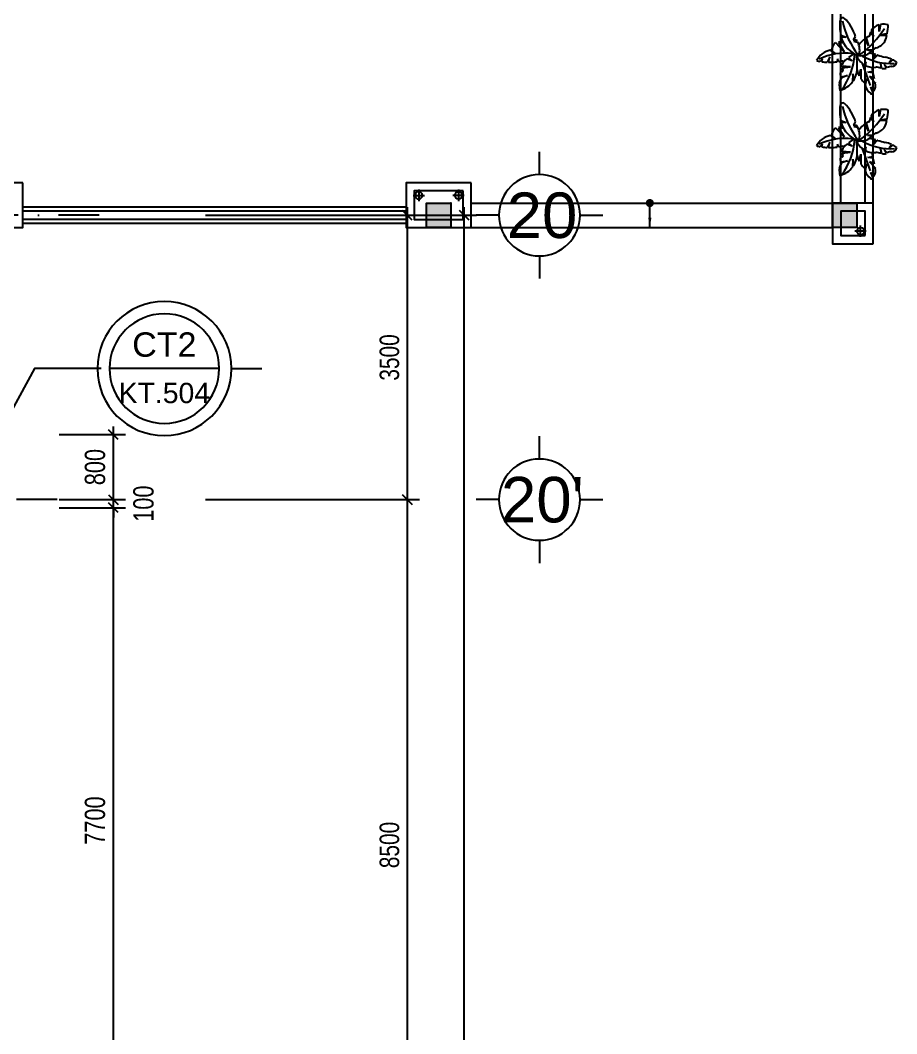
# Model space of a CAD drawing. Header units: millimetres. Extents: x -9574 to 115615, y -25569 to 161230.
# Drawn here: x 66909 to 77700, y 13427 to 25900 of the extents above; entities that cross this region are included whole.
import ezdxf
from ezdxf.enums import TextEntityAlignment as Align

# ---------------------------------------------------------------- set-up
doc = ezdxf.new("R2010")
doc.units = ezdxf.units.MM
doc.linetypes.add('luoi  H3$0$DASHDOT2', pattern=[0.5, 0.25, -0.125, 0, -0.125])
for name, color, linetype in [('cot TT T1$0$COT1', 7, 'Continuous'), ('dimTT T1$0$KICHTHUOC', 2, 'Continuous'), ('KHOANH CT TM-T2-VS1 2$0$GHICHU7', 7, 'Continuous'), ('luoi  H3$0$DIM100', 9, 'Continuous'), ('luoi  H3$0$GHICHU', 40, 'Continuous'), ('luoi  H3$0$KH TRUC100', 7, 'Continuous'), ('luoi  H3$0$truc 3', 8, 'Continuous'), ('TT T1$0$03', 4, 'Continuous'), ('TT T1$0$HATCH', 8, 'Continuous'), ('TT T1$0$HATCH5', 5, 'Continuous'), ('TT T1$0$NETCAT8', 8, 'Continuous'), ('TT T1$0$TUONG6', 6, 'Continuous')]:
    doc.layers.add(name, color=color, linetype=linetype)
doc.styles.add('dimTT T1$0$Standard', font='txt')
doc.styles.add('dimTT T1$1$VSIMPLEX.SHX', font='VSIMPLEX.SHX', dxfattribs={"width": 0.8})
doc.styles.add('KHOANH CT TM-T2-VS1 2$0$VNI-HELVE', font='vhelven_0.ttf')
doc.styles.add('luoi  H3$0$VHELVEN', font='vhelven_0.ttf')
doc.styles.add('luoi  H3$0$VSIMPLEX.SHX', font='VSIMPLEX.SHX', dxfattribs={"width": 0.8})
doc.styles.add('TT T1$0$VSIMPLEX.SHX', font='VSIMPLEX.SHX', dxfattribs={"width": 0.8})
doc.dimstyles.new('dimTT T1$0$Standard', dxfattribs={"dimtxt": 0.18, "dimasz": 0.18, "dimexe": 0.18, "dimexo": 0.0625, "dimgap": 0.09, "dimtad": 0, "dimtih": 1, "dimtoh": 1, "dimdec": 4, "dimzin": 0, "dimdsep": 46, "dimtxsty": 'dimTT T1$0$Standard', "dimcen": 0.09, "dimadec": 0, "dimazin": 0, "dimtfac": 1, "dimtdec": 4, "dimtofl": 0, "dimtmove": 0, "dimatfit": 3, "dimfxl": 0, "dimtolj": 1, "dimtzin": 0, "dimarcsym": 0})
doc.dimstyles.new('luoi  H3$0$100', dxfattribs={"dimscale": 0, "dimtxt": 240, "dimasz": 120, "dimexe": 150, "dimexo": 300, "dimgap": 100, "dimtad": 1, "dimdec": 0, "dimzin": 0, "dimdsep": 46, "dimtxsty": 'luoi  H3$0$VSIMPLEX.SHX', "dimblk1": 'luoi  H3$0$_OBLIQUE', "dimblk2": 'luoi  H3$0$_OBLIQUE', "dimsah": 1, "dimcen": 0, "dimdle": 100, "dimclrd": 2, "dimclre": 2, "dimclrt": 4, "dimadec": 0, "dimazin": 0, "dimtfac": 1, "dimtdec": 0, "dimtix": 1, "dimtmove": 2, "dimatfit": 3, "dimfxl": 0, "dimtolj": 1, "dimtzin": 0, "dimlwd": -1, "dimlwe": -1, "dimarcsym": 0})
doc.dimstyles.new('TT T1$0$100', dxfattribs={"dimscale": 0, "dimtxt": 600, "dimasz": 120, "dimexe": 150, "dimexo": 300, "dimgap": 100, "dimtad": 1, "dimdec": 0, "dimzin": 0, "dimdsep": 46, "dimtxsty": 'TT T1$0$VSIMPLEX.SHX', "dimblk1": 'TT T1$0$_OBLIQUE', "dimblk2": 'TT T1$0$_OBLIQUE', "dimsah": 1, "dimcen": 0, "dimdle": 100, "dimclrd": 2, "dimclre": 2, "dimclrt": 4, "dimadec": 0, "dimazin": 0, "dimtfac": 1, "dimtdec": 0, "dimtix": 1, "dimtmove": 2, "dimatfit": 3, "dimfxl": 0, "dimtolj": 1, "dimtzin": 0, "dimlwd": -1, "dimlwe": -1, "dimarcsym": 0})

# ---------------------------------------------------------------- blocks, each defined once
blk = doc.blocks.new('luoi  H3$0$_OBLIQUE')
at = {"color": 0, "linetype": 'ByBlock'}
blk.add_line((-0.5, -0.5), (0.5, 0.5), dxfattribs=at)
blk = doc.blocks.new('*D115')
at = {"layer": 'DEFPOINTS', "color": 0, "ltscale": 2}
for p in [(68890, 20000), (71675, 20000), (68890, 11500)]:
    blk.add_point(p, dxfattribs=at)
at = {"layer": 'luoi  H3$0$DIM100', "color": 2, "ltscale": 2}
for p, q in [((71675, 11400), (71675, 20100)), ((69190, 20000), (71825, 20000)), ((69190, 11500), (71825, 11500))]:
    blk.add_line(p, q, dxfattribs=at)
at = {"layer": 'luoi  H3$0$DIM100', "color": 2, "ltscale": 2, "xscale": 120, "yscale": 120, "zscale": 120}
for p, rotation in [((71675, 20000), 90), ((71675, 11500), 270)]:
    blk.add_blockref('luoi  H3$0$_OBLIQUE', p, dxfattribs=dict(at, rotation=rotation))
at = {"layer": 'luoi  H3$0$DIM100', "color": 4, "ltscale": 2, "insert": (71455, 15750), "char_height": 240, "attachment_point": 5, "rotation": 90, "style": 'luoi  H3$0$VSIMPLEX.SHX'}
blk.add_mtext('\\A1;8500', dxfattribs=at)
blk = doc.blocks.new('*D116')
at = {"layer": 'DEFPOINTS', "color": 0, "ltscale": 2}
for p in [(68890, 23500), (71675, 23500), (68890, 20000)]:
    blk.add_point(p, dxfattribs=at)
at = {"layer": 'luoi  H3$0$DIM100', "color": 2, "ltscale": 2}
for p, q in [((71675, 19900), (71675, 23600)), ((69190, 23500), (71825, 23500)), ((69190, 20000), (71825, 20000))]:
    blk.add_line(p, q, dxfattribs=at)
at = {"layer": 'luoi  H3$0$DIM100', "color": 2, "ltscale": 2, "xscale": 120, "yscale": 120, "zscale": 120}
for p, rotation in [((71675, 23500), 90), ((71675, 20000), 270)]:
    blk.add_blockref('luoi  H3$0$_OBLIQUE', p, dxfattribs=dict(at, rotation=rotation))
at = {"layer": 'luoi  H3$0$DIM100', "color": 4, "ltscale": 2, "insert": (71455, 21750), "char_height": 240, "attachment_point": 5, "rotation": 90, "style": 'luoi  H3$0$VSIMPLEX.SHX'}
blk.add_mtext('\\A1;3500', dxfattribs=at)
blk = doc.blocks.new('*D117')
at = {"layer": 'DEFPOINTS', "color": 0, "ltscale": 2}
for p in [(68890, 23500), (72375, 23500), (68890, 0)]:
    blk.add_point(p, dxfattribs=at)
at = {"layer": 'luoi  H3$0$DIM100', "color": 2, "ltscale": 2}
for p, q in [((72375, -100), (72375, 23600)), ((69190, 23500), (72525, 23500)), ((69190, 0), (72525, 0))]:
    blk.add_line(p, q, dxfattribs=at)
at = {"layer": 'luoi  H3$0$DIM100', "color": 2, "ltscale": 2, "xscale": 120, "yscale": 120, "zscale": 120}
for p, rotation in [((72375, 23500), 90), ((72375, 0), 270)]:
    blk.add_blockref('luoi  H3$0$_OBLIQUE', p, dxfattribs=dict(at, rotation=rotation))
at = {"layer": 'luoi  H3$0$DIM100', "color": 4, "ltscale": 2, "insert": (72155, 11750), "char_height": 240, "attachment_point": 5, "rotation": 90, "style": 'luoi  H3$0$VSIMPLEX.SHX'}
blk.add_mtext('\\A1;23500', dxfattribs=at)
blk = doc.blocks.new('luoi  H3$0$TRUCCOT')
for p, q in [((0, -140), (0, 0)), ((-250, -390), (-390, -390)), ((250, -390), (390, -390)), ((0, -640), (0, -780))]:
    blk.add_line(p, q)
blk.add_circle((0, -390), 250)
at = {"layer": 'luoi  H3$0$GHICHU', "style": 'luoi  H3$0$VHELVEN'}
blk.add_attdef('TRUC', text='', height=280, dxfattribs=at).set_placement((0, -390), align=Align.MIDDLE_CENTER)
blk = doc.blocks.new('TT T1$0$ONG 90')
at = {"layer": 'TT T1$0$03', "ltscale": 2}
blk.add_circle((216316, 240869), 45, dxfattribs=at)
at = {"layer": 'TT T1$0$HATCH', "ltscale": 2}
for points in [[(216386, 240869), (216246, 240869)], [(216316, 240939), (216316, 240799)]]:
    blk.add_lwpolyline(points, dxfattribs=at)
blk = doc.blocks.new('TT T1$0$_OBLIQUE')
at = {"color": 0, "linetype": 'ByBlock'}
blk.add_line((-0.5, -0.5), (0.5, 0.5), dxfattribs=at)
blk = doc.blocks.new('TT T1$0$tree13')
for p, q in [((35, 1419), (-28, 1462)), ((-17, 1484), (35, 1419)), ((-708, 1250), (-571, 1222)), ((-571, 1222), (-701, 1221)), ((-529, 1383), (-499, 1243)), ((-499, 1243), (-500, 1373)), ((151, 1276), (52, 1249)), ((52, 1249), (146, 1257)), ((135, 1379), (70, 1319)), ((70, 1319), (148, 1359)), ((-587, 1064), (-470, 1109)), ((-470, 1109), (-557, 1046)), ((-443, 965), (-287, 1009)), ((-287, 1009), (-434, 948)), ((-210, 993), (-208, 1108)), ((-210, 993), (-187, 1086)), ((-21, 1103), (-119, 1155)), ((-109, 1186), (-21, 1103)), ((226, 996), (207, 1094)), ((237, 1100), (226, 996)), ((313, 1034), (425, 1139)), ((351, 1122), (313, 1034)), ((597, 1119), (518, 1051)), ((518, 1051), (626, 1099)), ((-382, 725), (-363, 800)), ((21, 961), (84, 933)), ((99, 961), (21, 961)), ((164, 860), (354, 862)), ((299, 829), (164, 860)), ((351, 975), (478, 946)), ((435, 942), (351, 975)), ((-409, 717), (-471, 758)), ((-409, 778), (-387, 787)), ((-408, 712), (-409, 778)), ((-387, 787), (-382, 725)), ((-61, 621), (4, 690)), ((4, 690), (-36, 591)), ((122, 659), (109, 493)), ((141, 497), (122, 659)), ((389, 720), (257, 704)), ((257, 704), (417, 698)), ((289, 603), (334, 486)), ((314, 480), (289, 603)), ((-496, 470), (-460, 576)), ((-460, 576), (-452, 477)), ((-359, 423), (-174, 534)), ((-174, 534), (-349, 371)), ((19, 431), (-35, 405)), ((-35, 405), (23, 398)), ((-207, 291), (-149, 357)), ((-149, 357), (-202, 266)), ((-73, 259), (31, 204)), ((32, 233), (-73, 259)), ((-31, 113), (20, 65)), ((23, 96), (-31, 113))]:
    blk.add_line(p, q)
for centre, radius, start, end in [((-426, 1302), 288, 161.2206, 190.4639), ((-688, 570), 825, 78.825, 90.6697), ((-1075, 1448), 1130, 330.6725, 3.641), ((576, 1196), 659, 156.2013, 167.6168), ((576, 1196), 659, 146.019, 154.0763), ((6, 1456), 111, 7.5431, 78.0474), ((275, 1456), 160, 174.7063, 208.789), ((-426, 1302), 288, 196.4071, 234.1871), ((-1663, -299), 1923, 36.7035, 57.4695), ((-688, 570), 825, 67.6949, 76.7945), ((-543, 1079), 304, 15.845, 56.6107), ((1500, 696), 1682, 162.73, 163.0792), ((-1747, 1706), 1718, 342.73, 347.6168), ((835, 1080), 712, 165.6239, 173.8497), ((33, 1310), 123, 344.0084, 22.936), ((835, 1080), 712, 164.0084, 164.1101), ((-525, 1162), 116, 233.2325, 237.5887), ((-525, 1162), 116, 255.929, 267.091), ((-519, 992), 55.6, 24.2055, 101.4054), ((-75, 1191), 432, 204.2055, 211.5513), ((-162, 1187), 91.7, 195.845, 230.5606), ((-436, 855), 339, 47.9514, 50.5606), ((-436, 855), 339, 354.6008, 42.9255), ((1500, 696), 1682, 164.075, 168.4284), ((2057, -3980), 5268, 107.3413, 112.3058), ((-216, 1107), 347, 335.1428, 8.1671), ((-414, 4662), 3622, 278.6352, 279.8665), ((-414, 4662), 3622, 280.3581, 282.1977), ((-414, 4662), 3622, 283.398, 283.5483), ((487, 925), 223, 60.4468, 103.5483), ((404, 1231), 294, 284.4707, 323.1477), ((614, 1074), 32.6, 323.1477, 55.438), ((-1099, 2078), 1607, 281.5143, 307.8151), ((-610, 994), 540, 287.0409, 341.5638), ((-75, 1191), 432, 213.4357, 237.8387), ((-204, 502), 338, 71.7274, 118.1939), ((-216, 1107), 347, 286.6838, 329.891), ((280, -4556), 5352, 91.6804, 93.9771), ((136, 335), 459, 57.0713, 91.6804), ((126, 1177), 389, 277.7731, 296.4251), ((126, 1177), 389, 305.9962, 321.846), ((-213, -69), 867, 107.2231, 135.0207), ((1035, 558), 1182, 173.2497, 205.5927), ((712, 1234), 986, 210.5659, 218.4214), ((-223, -578), 1327, 53.4555, 85.594), ((136, 335), 459, 17.5149, 52.2403), ((-791, 509), 48.9, 135.0207, 258.407), ((-666, 1148), 699, 259.5557, 284.077), ((-125, 435), 234, 157.0771, 182.7473), ((712, 1234), 986, 220.6948, 225.7556), ((109, 502), 101, 159.0815, 190.5201), ((-1279, 245), 1311, 8.17, 10.5201), ((-1279, 245), 1311, 1.7556, 6.7346), ((109, 615), 122, 225.7556, 269.9757), ((109, 615), 122, 285.2069, 289.7369), ((448, -329), 882, 107.1013, 109.7369), ((194, 496), 18.4, 357.8128, 107.1013), ((245, 494), 32.2, 177.8128, 248.0461), ((261, 533), 74.9, 248.0461, 310.8614), ((336, 446), 40.5, 122.9882, 130.8614), ((336, 446), 40.5, 45.3238, 92.9093), ((445, 556), 114, 225.3238, 268.3174), ((464, 1204), 762, 268.3174, 278.1257), ((570, 461), 12.2, 278.1257, 73.0687), ((-125, 435), 234, 195.99, 196.0589), ((-294, 386), 57.9, 196.0589, 237.7317), ((-147, 618), 332, 237.7317, 259.8031), ((175, 342), 385, 191.4146, 242.8877), ((-972, 251), 1004, 351.2018, 357.3602), ((-972, 251), 1004, 358.99, 1.9297), ((-972, 251), 1004, 345.5239, 349.5865)]:
    blk.add_arc(centre, radius, start, end)
blk = doc.blocks.new('cot TT T1')
at = {"layer": 'cot TT T1$0$COT1'}
for points in [[(72210, 23350), (71910, 23350), (71910, 23650), (72210, 23650)], [(77210, 23650), (77210, 23350), (76910, 23350), (76910, 23650)]]:
    blk.add_hatch(color=256, dxfattribs=at).paths.add_polyline_path(points)
for points in [[(72210, 23350), (71910, 23350), (71910, 23650), (72210, 23650)], [(72210, 23350), (71910, 23350), (71910, 23650), (72210, 23650)], [(77210, 23650), (77210, 23350), (76910, 23350), (76910, 23650)], [(77210, 23650), (77210, 23350), (76910, 23350), (76910, 23650)]]:
    blk.add_lwpolyline(points, close=True, dxfattribs=at)
for p in [(72210, 23650), (76910, 23650)]:
    blk.add_point(p, dxfattribs=at)
blk = doc.blocks.new('KHOANH CT TM-T2-VS1 2$0$Chitiet')
for p, q in [((-550, 0), (-800, 0)), ((-450, 0), (450, 0)), ((550, 0), (800, 0))]:
    blk.add_line(p, q)
for radius in [550, 450]:
    blk.add_circle((0, 0), radius)
at = {"style": 'KHOANH CT TM-T2-VS1 2$0$VNI-HELVE'}
for tag, p in [('CT1', (0, 197.2)), ('KT01', (0, -200))]:
    blk.add_attdef(tag, text='', height=200, dxfattribs=at).set_placement(p, align=Align.MIDDLE)
blk = doc.blocks.new('KHOANH CT TM-T2-VS1 2')
at = {"layer": 'KHOANH CT TM-T2-VS1 2$0$GHICHU7'}
blk.add_lwpolyline([(67905, 21613), (67084, 21613), (66489, 20527)], dxfattribs=at)
ref = blk.add_blockref('KHOANH CT TM-T2-VS1 2$0$Chitiet', (68683, 21613), dxfattribs=dict(at, xscale=-1.5, yscale=1.5, zscale=1.5))
ref.add_attrib('KT01', 'KT.504', dxfattribs={"layer": '0', "height": 250, "style": 'KHOANH CT TM-T2-VS1 2$0$VNI-HELVE'}).set_placement((68683, 21313), align=Align.MIDDLE)
ref.add_attrib('CT1', 'CT2', dxfattribs={"layer": '0', "height": 300, "style": 'KHOANH CT TM-T2-VS1 2$0$VNI-HELVE'}).set_placement((68683, 21909), align=Align.MIDDLE)
blk = doc.blocks.new('dimTT T1$1$_OBLIQUE')
at = {"color": 0, "linetype": 'ByBlock'}
blk.add_line((-0.5, -0.5), (0.5, 0.5), dxfattribs=at)
blk = doc.blocks.new('*D2339')
at = {"layer": 'DEFPOINTS', "color": 0}
for p in [(67088, 19901), (68055, 19901), (67088, 12201)]:
    blk.add_point(p, dxfattribs=at)
at = {"layer": 'dimTT T1$0$KICHTHUOC', "color": 2}
for p, q in [((68055, 12101), (68055, 20001)), ((67388, 19901), (68205, 19901)), ((67388, 12201), (68205, 12201))]:
    blk.add_line(p, q, dxfattribs=at)
at = {"layer": 'dimTT T1$0$KICHTHUOC', "color": 2, "xscale": 120, "yscale": 120, "zscale": 120}
for p, rotation in [((68055, 19901), 90), ((68055, 12201), 270)]:
    blk.add_blockref('dimTT T1$1$_OBLIQUE', p, dxfattribs=dict(at, rotation=rotation))
at = {"layer": 'dimTT T1$0$KICHTHUOC', "color": 4, "insert": (67830, 16051), "char_height": 250, "attachment_point": 5, "rotation": 90, "style": 'dimTT T1$1$VSIMPLEX.SHX'}
blk.add_mtext('\\A1;7700', dxfattribs=at)
blk = doc.blocks.new('*D2340')
at = {"layer": 'DEFPOINTS', "color": 0}
for p in [(67088, 20001), (68055, 20001), (67088, 19901)]:
    blk.add_point(p, dxfattribs=at)
at = {"layer": 'dimTT T1$0$KICHTHUOC', "color": 2}
for p, q in [((68055, 20001), (68055, 20121)), ((67388, 20001), (68205, 20001)), ((68055, 19901), (68055, 20001)), ((67388, 19901), (68205, 19901)), ((68055, 19901), (68055, 19781))]:
    blk.add_line(p, q, dxfattribs=at)
at = {"layer": 'dimTT T1$0$KICHTHUOC', "color": 2, "xscale": 120, "yscale": 120, "zscale": 120}
for p, rotation in [((68055, 20001), 270), ((68055, 19901), 90)]:
    blk.add_blockref('dimTT T1$1$_OBLIQUE', p, dxfattribs=dict(at, rotation=rotation))
at = {"layer": 'dimTT T1$0$KICHTHUOC', "color": 4, "insert": (68427, 19951), "char_height": 250, "attachment_point": 5, "rotation": 90, "style": 'dimTT T1$1$VSIMPLEX.SHX'}
blk.add_mtext('\\A1;100', dxfattribs=at)
blk = doc.blocks.new('*D2341')
at = {"layer": 'DEFPOINTS', "color": 0}
for p in [(67088, 20801), (68055, 20801), (67088, 20001)]:
    blk.add_point(p, dxfattribs=at)
at = {"layer": 'dimTT T1$0$KICHTHUOC', "color": 2}
for p, q in [((68055, 19901), (68055, 20901)), ((67388, 20801), (68205, 20801)), ((67388, 20001), (68205, 20001))]:
    blk.add_line(p, q, dxfattribs=at)
at = {"layer": 'dimTT T1$0$KICHTHUOC', "color": 2, "xscale": 120, "yscale": 120, "zscale": 120}
for p, rotation in [((68055, 20801), 90), ((68055, 20001), 270)]:
    blk.add_blockref('dimTT T1$1$_OBLIQUE', p, dxfattribs=dict(at, rotation=rotation))
at = {"layer": 'dimTT T1$0$KICHTHUOC', "color": 4, "insert": (67830, 20401), "char_height": 250, "attachment_point": 5, "rotation": 90, "style": 'dimTT T1$1$VSIMPLEX.SHX'}
blk.add_mtext('\\A1;800', dxfattribs=at)
blk = doc.blocks.new('luoi  H3')
at = {"layer": 'luoi  H3$0$truc 3', "linetype": 'luoi  H3$0$DASHDOT2', "ltscale": 2000}
for p, q in [((67881.8, 23500), (5.2, 23500)), ((67362.8, 20000), (-994.8, 20000))]:
    blk.add_line(p, q, dxfattribs=at)
at = {"layer": 'luoi  H3$0$KH TRUC100'}
ref = blk.add_blockref('luoi  H3$0$TRUCCOT', (73301.1, 24280.2), dxfattribs=dict(at, xscale=-2, yscale=2, zscale=2))
ref.add_attrib('TRUC', '20', dxfattribs={"height": 560, "style": 'luoi  H3$0$VHELVEN'}).set_placement((73332.3, 23500.2), align=Align.MIDDLE_CENTER)
ref = blk.add_blockref('luoi  H3$0$TRUCCOT', (73301.1, 20780.2), dxfattribs=dict(at, xscale=-2, yscale=2, zscale=2))
ref.add_attrib('TRUC', "20'", dxfattribs={"height": 560, "style": 'luoi  H3$0$VHELVEN'}).set_placement((73336.9, 20000.2), align=Align.MIDDLE_CENTER)
at = {"layer": 'luoi  H3$0$DIM100', "ltscale": 2}
for base, p1, p2, picture, middle in [((71674.5, 23500.2), (68890.2, 20000.2), (68890.2, 23500.2), '*D116', (71454.5, 21750.2)), ((72374.5, 23500.2), (68890.2, 0), (68890.2, 23500.2), '*D117', (72154.5, 11750.1)), ((71674.5, 20000.2), (68890.2, 11500.2), (68890.2, 20000.2), '*D115', (71454.5, 15750.2))]:
    dim = blk.add_linear_dim(base=base, p1=p1, p2=p2, angle=270, dimstyle='luoi  H3$0$100', override={"dimscale": 1}, dxfattribs=at)
    dim.commit()
    dim.dimension.update_dxf_attribs({"geometry": picture, "text_midpoint": middle})
blk = doc.blocks.new('TT T1')
at = {"layer": 'TT T1$0$03', "ltscale": 2}
for points in [[(76910, 23650), (76910, 28150)], [(77010, 23650), (77010, 28150)], [(77310, 23650), (77310, 28150)], [(77410, 23650), (77410, 28150)], [(72460, 23650), (76910, 23650)], [(72460, 23350), (76910, 23350)]]:
    blk.add_lwpolyline(points, dxfattribs=at)
at = {"layer": 'TT T1$0$HATCH5', "ltscale": 2}
for p, q in [((71660, 23600), (66940, 23600)), ((71660, 23550), (66940, 23550)), ((71660, 23450), (66940, 23450)), ((71660, 23400), (66940, 23400))]:
    blk.add_line(p, q, dxfattribs=at)
at = {"layer": 'TT T1$0$NETCAT8', "const_width": 50}
blk.add_lwpolyline([(74660, 23625, -1), (74660, 23675, -1)], format="xyb", close=True, dxfattribs=at)
at = {"layer": 'TT T1$0$TUONG6'}
for points in [[(66940, 23900), (66140, 23900), (66140, 23350), (66940, 23350)], [(72460, 23900), (71660, 23900), (71660, 23350), (72460, 23350)], [(72360, 23800), (71760, 23800), (71760, 23450), (72360, 23450)], [(77410, 23150), (77410, 23650), (76910, 23650), (76910, 23150)], [(77310, 23250), (77310, 23550), (77010, 23550), (77010, 23250)]]:
    blk.add_lwpolyline(points, close=True, dxfattribs=at)
at = {"layer": 'TT T1$0$03', "xscale": -1}
blk.add_blockref('TT T1$0$ONG 90', (288130.7, -217123.8), dxfattribs=at)
at = {"layer": 'TT T1$0$03'}
blk.add_blockref('TT T1$0$ONG 90', (-144010.7, -217123.8), dxfattribs=at)
at = {"layer": 'TT T1$0$03', "rotation": 270}
blk.add_blockref('TT T1$0$ONG 90', (-163613.8, 239620.7), dxfattribs=at)
at = {"layer": 'TT T1$0$HATCH', "xscale": 0.6300000000046566, "yscale": 0.6300000000046566, "zscale": 0.63, "rotation": 270}
for p in [(76714.3, 25403), (76714.3, 24353.8)]:
    blk.add_blockref('TT T1$0$tree13', p, dxfattribs=at)
at = {"layer": 'TT T1$0$03', "ltscale": 2}
blk.add_leader([(74660, 23350), (74660, 23650)], dimstyle='TT T1$0$100', override={"dimscale": 1, "dimtad": 0}, dxfattribs=at)
blk = doc.blocks.new('dimTT T1')
at = {"layer": 'dimTT T1$0$KICHTHUOC'}
dim = blk.add_linear_dim(base=(68055, 20800.9), p1=(67087.9, 20001), p2=(67087.9, 20800.9), angle=270, dimstyle='dimTT T1$0$Standard', override={"dimtxt": 250, "dimasz": 120, "dimexe": 150, "dimexo": 300, "dimgap": 100, "dimtad": 1, "dimtih": 0, "dimtoh": 0, "dimdec": 0, "dimtxsty": 'dimTT T1$1$VSIMPLEX.SHX', "dimblk1": 'dimTT T1$1$_OBLIQUE', "dimblk2": 'dimTT T1$1$_OBLIQUE', "dimsah": 1, "dimcen": 0, "dimdle": 100, "dimclrd": 2, "dimclre": 2, "dimclrt": 4, "dimtdec": 0, "dimtix": 1, "dimtofl": 1, "dimtmove": 2, "dimlwd": 65535, "dimlwe": 65535}, dxfattribs=at)
dim.commit()
dim.dimension.update_dxf_attribs({"geometry": '*D2341', "text_midpoint": (67830, 20400.9)})
dim = blk.add_linear_dim(base=(68055, 20001), p1=(67087.9, 19900.9), p2=(67087.9, 20001), angle=270, dimstyle='dimTT T1$0$Standard', override={"dimtxt": 250, "dimasz": 120, "dimexe": 150, "dimexo": 300, "dimgap": 100, "dimtad": 1, "dimtih": 0, "dimtoh": 0, "dimdec": 0, "dimtxsty": 'dimTT T1$1$VSIMPLEX.SHX', "dimblk1": 'dimTT T1$1$_OBLIQUE', "dimblk2": 'dimTT T1$1$_OBLIQUE', "dimsah": 1, "dimcen": 0, "dimdle": 100, "dimclrd": 2, "dimclre": 2, "dimclrt": 4, "dimtdec": 0, "dimtix": 1, "dimtofl": 1, "dimtmove": 2, "dimlwd": 65535, "dimlwe": 65535}, dxfattribs=at)
dim.commit()
dim.dimension.update_dxf_attribs({"geometry": '*D2340', "text_midpoint": (68427, 19950.9), "dimtype": 160})
dim = blk.add_aligned_dim(p1=(67087.9, 12200.6), p2=(67087.9, 19900.9), distance=-967.1, dimstyle='dimTT T1$0$Standard', override={"dimtxt": 250, "dimasz": 120, "dimexe": 150, "dimexo": 300, "dimgap": 100, "dimtad": 1, "dimtih": 0, "dimtoh": 0, "dimdec": 0, "dimtxsty": 'dimTT T1$1$VSIMPLEX.SHX', "dimblk1": 'dimTT T1$1$_OBLIQUE', "dimblk2": 'dimTT T1$1$_OBLIQUE', "dimsah": 1, "dimcen": 0, "dimdle": 100, "dimclrd": 2, "dimclre": 2, "dimclrt": 4, "dimtdec": 0, "dimtix": 1, "dimtofl": 1, "dimtmove": 2, "dimlwd": 65535, "dimlwe": 65535}, dxfattribs=at)
dim.commit()
dim.dimension.update_dxf_attribs({"geometry": '*D2339', "text_midpoint": (67830, 16050.7)})

msp = doc.modelspace()

# ---------------------------------------------------------------- block references
for name in ['TT T1', 'cot TT T1', 'luoi  H3', 'KHOANH CT TM-T2-VS1 2', 'dimTT T1']:
    msp.add_blockref(name, (0, 0))

doc.saveas('drawing.dxf')
